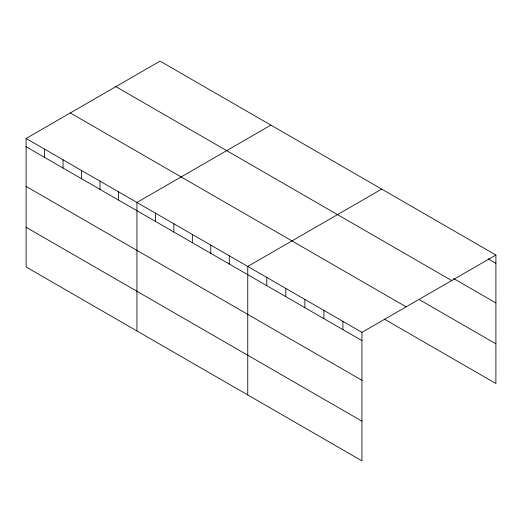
<?xml version="1.0" encoding="UTF-8"?>
<svg xmlns="http://www.w3.org/2000/svg" width="522" height="522" viewBox="0 0 522 522"><rect width="100%" height="100%" fill="white"/><g stroke="black" fill="none" stroke-linecap="round" stroke-linejoin="round"><path stroke-width="0.78" d="M26.1 138.474L361.942 332.37L361.942 460.867L26.1 266.97L26.1 138.474L160.058 61.133L495.9 255.03L495.9 383.526L384.531 319.229M270.885 125.117L136.927 202.458L136.927 330.961M381.712 189.101L247.754 266.442L247.754 394.945M361.942 332.37L495.9 255.03M488.148 258.795L495.9 263.271M453.611 278.539L495.9 302.956M115.851 86.652L451.693 280.549M419.773 299.896L495.9 343.841M70.307 112.948L406.149 306.845M26.1 146.721L361.942 340.612M26.1 186.4L361.942 380.297M26.1 227.292L361.942 421.182M342.908 321.382L342.908 329.63M323.881 310.394L323.881 318.642M304.848 299.406L304.848 307.654M285.815 288.418L285.815 296.666M266.788 277.43L266.788 285.678M229.282 255.78L229.282 264.028M210.81 245.112L210.81 253.359M192.344 234.45L192.344 242.697M173.872 223.788L173.872 232.036M155.399 213.12L155.399 221.367M118.455 191.796L118.455 200.037M99.983 181.127L99.983 189.375M81.517 170.466L81.517 178.713M63.045 159.797L63.045 168.045M44.572 149.135L44.572 157.383"/></g></svg>
